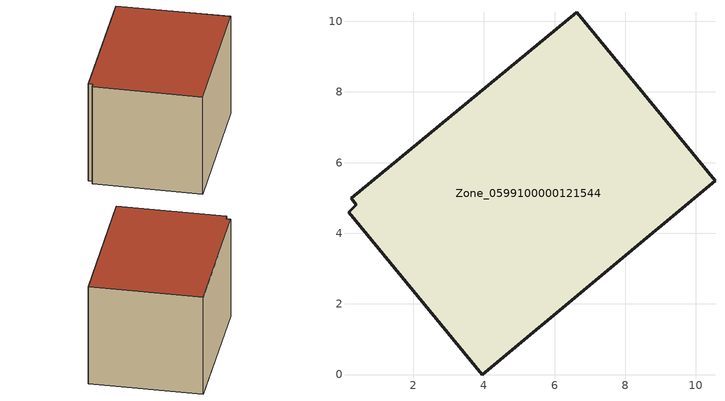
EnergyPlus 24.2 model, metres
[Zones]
Zone_0599100000121544
 floor ground (C_G): 10.54,5.48 3.95,0 0.16,4.6 0.39,4.8 0.24,5 6.62,10.25 z2.96
 wall outside (C_F): 10.54,5.48 6.62,10.25 0.24,5 0.39,4.8 0.16,4.6 3.95,0 10.54,5.48 z2.96:8.91
 roof outside (C_R): 3.95,0 10.54,5.48 6.62,10.25 0.24,5 0.39,4.8 0.16,4.6 z8.91
[BUILDING]
Pand.0599100000121544: North Axis=0; Terrain=City; Loads Convergence Tolerance Value=0.04; Temperature Convergence Tolerance Value=0.4; Solar Distribution=FullExterior; Maximum Number of Warmup Days=25; Minimum Number of Warmup Days=1
[Site:Location]
Rotterdam.The.Hague.AP_ZH_NLD Design_Conditions: Latitude=51.96; Longitude=4.45; Time Zone=1; Elevation=-4.5
[SITE:GROUNDTEMPERATURE:BUILDINGSURFACE]
18, 18, 18, 18, 18, 18, 18, 18, 18, 18, 18, 18
[MATERIAL] Thermal Absorptance=0.9; Solar Absorptance=0.7; Visible Absorptance=0.7
Name | Roughness | Thickness | Conductivity | Density | Specific Heat
G.TC.1946-1964 | MediumSmooth | 0.15 | 1 | 540 | 1210
F.TC.1946-1964 | Rough | 0.3 | 0.857143 | 1920 | 840
R.TC.1946-1964 | MediumRough | 0.2 | 0.235294 | 1500 | 1000
[CONSTRUCTION]
C_G: G.TC.1946-1964
C_F: F.TC.1946-1964
C_R: R.TC.1946-1964
[ZONE]
Zone_0599100000121544: Type=1; Multiplier=1; Ceiling Height=Autocalculate; Volume=Autocalculate; Floor Area=autocalculate; Part of Total Floor Area=Yes
[ZONEINFILTRATION:DESIGNFLOWRATE]
Infil_Zone_0599100000121544: Zone or ZoneList or Space or SpaceList=Zone_0599100000121544; Schedule=AlwaysOn; Design Flow Rate Calculation Method=Flow/Area; Flow Rate per Floor Area=0.003; Constant Term Coefficient=1; Temperature Term Coefficient=0; Velocity Term Coefficient=0; Velocity Squared Term Coefficient=0
[HVACTEMPLATE:ZONE:IDEALLOADSAIRSYSTEM]
Zone_0599100000121544: Maximum Heating Supply Air Temperature=50; Minimum Cooling Supply Air Temperature=13; Maximum Heating Supply Air Humidity Ratio=0.0156; Minimum Cooling Supply Air Humidity Ratio=0.0077; Heating Limit=NoLimit; Cooling Limit=NoLimit; Dehumidification Control Type=ConstantSensibleHeatRatio; Cooling Sensible Heat Ratio=0.7; Dehumidification Setpoint=60; Humidification Control Type=None; Humidification Setpoint=30; Outdoor Air Method=None; Outdoor Air Flow Rate per Person=0.00944; Outdoor Air Flow Rate per Zone Floor Area=0; Outdoor Air Flow Rate per Zone=0; Demand Controlled Ventilation Type=None; Outdoor Air Economizer Type=NoEconomizer; Heat Recovery Type=None; Sensible Heat Recovery Effectiveness=0.7; Latent Heat Recovery Effectiveness=0.65
[ZONECONTROL:THERMOSTAT]
ThermostatControl_Zone_0599100000121544: Zone or ZoneList=Zone_0599100000121544; Control Type Schedule=DualSetpointControlType; Control 1=Thermostat_Zone_0599100000121544; Temperature Difference Between Cutout And Setpoint=0
[THERMOSTATSETPOINT:DUALSETPOINT]
Thermostat_Zone_0599100000121544: Heating Setpoint Temperature Schedule=HeatingSetpoint_Zone_0599100000121544; Cooling Setpoint Temperature Schedule=CoolingSetpoint_Zone_0599100000121544
[SCHEDULE:COMPACT]
HeatingSetpoint_Zone_0599100000121544: Through: 12/31, For: AllDays, Until: 24:00, 21
CoolingSetpoint_Zone_0599100000121544: Through: 12/31, For: AllDays, Until: 24:00, 24
DualSetpointControlType: Through: 12/31, For: AllDays, Until: 24:00, 4
AlwaysOn: Through: 12/31, For: AllDays, Until: 24:00, 1
